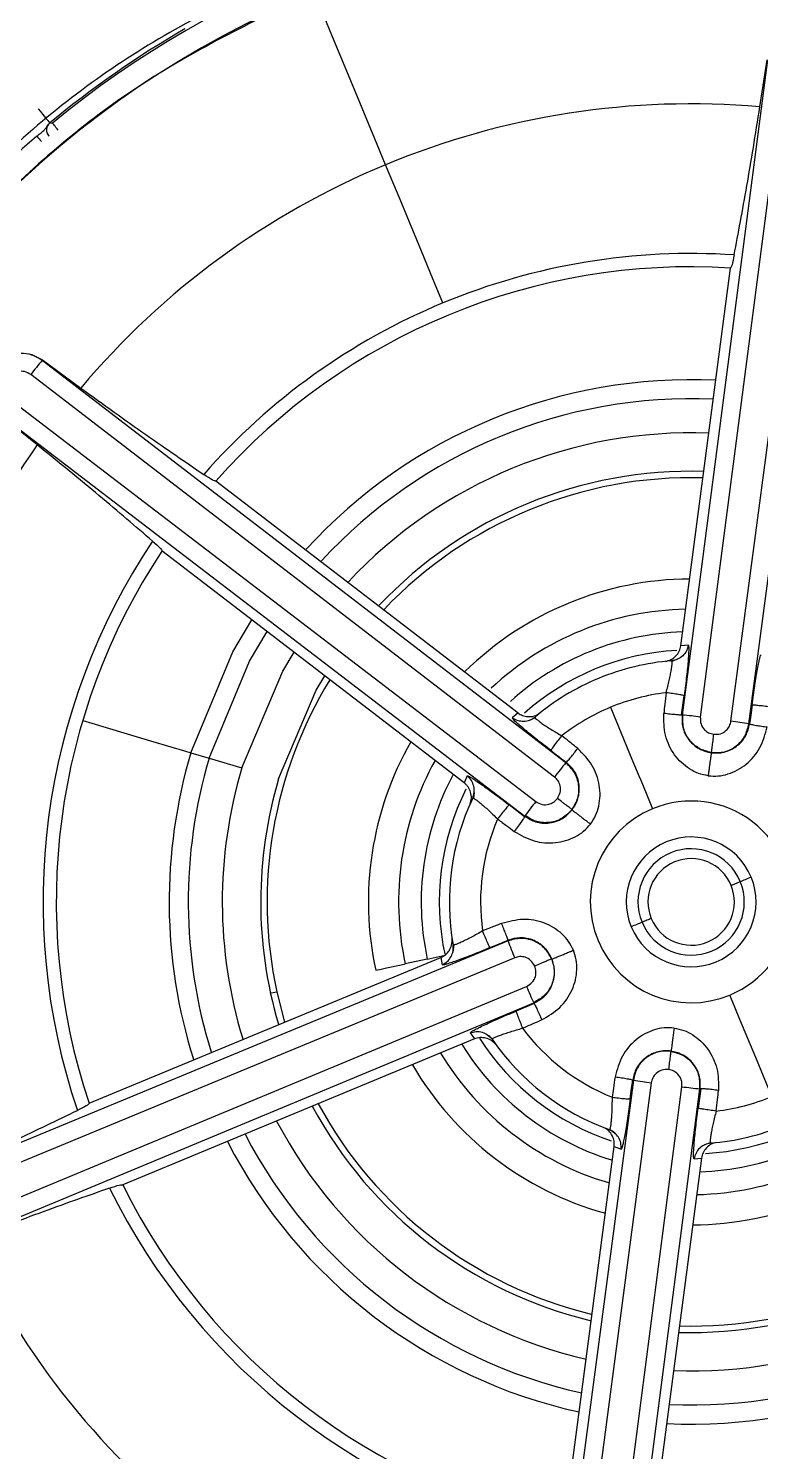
# Model space of a CAD drawing. Extents: x 939 to 1039, y 781 to 934.
# Drawn here: x 1004.005 to 1004.481, y 833.321 to 834.247 of the extents above; entities that cross this region are included whole.
import ezdxf

# ---------------------------------------------------------------- set-up
doc = ezdxf.new("R2010")
doc.units = 0
doc.header["$MEASUREMENT"] = 0
doc.layers.add('1', color=4, linetype='Continuous')

# ---------------------------------------------------------------- blocks, each defined once
blk = doc.blocks.new('Envoy')
at = {"layer": '1', "color": 3, "linetype": 'Continuous', "lineweight": 25}
for p, q in [((65.45255, 35.07217), (65.45234, 35.07244)), ((65.83203, 35.05193), (65.77646, 34.62555)), ((65.84375, 35.0506), (65.78819, 34.62422)), ((65.82699, 35.02144), (65.83168, 35.05198)), ((65.80815, 34.6216), (65.86449, 35.04788)), ((65.81982, 34.61986), (65.87616, 35.04614)), ((65.77548, 34.6707), (65.80775, 34.91654)), ((65.35984, 34.85668), (65.35963, 34.8564)), ((65.70063, 34.59446), (65.35963, 34.8564)), ((65.35984, 34.85668), (65.38479, 34.83841)), ((65.69329, 34.58523), (65.35229, 34.84717)), ((65.33956, 34.83056), (65.68104, 34.56925)), ((65.35643, 34.80146), (65.33233, 34.8208)), ((65.33255, 34.82108), (65.67402, 34.55976)), ((65.47266, 34.77791), (65.66947, 34.62693)), ((65.63443, 34.58149), (65.43766, 34.73235)), ((65.78033, 34.67115), (65.77548, 34.6707)), ((65.76893, 34.66085), (65.76957, 34.66091)), ((65.77425, 34.66231), (65.7697, 34.6605)), ((65.77602, 34.62561), (65.77766, 34.63818)), ((65.66947, 34.62693), (65.66574, 34.62386)), ((65.68075, 34.62383), (65.67625, 34.6219)), ((65.68055, 34.62421), (65.68109, 34.62465)), ((65.77602, 34.62561), (65.77646, 34.62555)), ((65.81982, 34.61986), (65.82027, 34.6198)), ((65.45647, 34.60101), (65.46838, 34.59746)), ((65.46838, 34.59746), (65.48961, 34.59113)), ((65.70063, 34.59446), (65.7009, 34.59482)), ((65.63646, 34.58591), (65.63443, 34.58149)), ((65.64102, 34.57524), (65.6404, 34.57139)), ((65.67375, 34.5594), (65.66369, 34.56711)), ((65.67375, 34.5594), (65.67402, 34.55976)), ((65.66302, 34.47854), (65.26568, 34.3142)), ((65.62766, 34.476), (65.62708, 34.47115)), ((65.66302, 34.47854), (65.66285, 34.47896)), ((65.66735, 34.46757), (65.27001, 34.30323)), ((65.39017, 34.37284), (65.61933, 34.4678)), ((65.61042, 34.46671), (65.59602, 34.46359)), ((65.61042, 34.46671), (65.62195, 34.46921)), ((65.61933, 34.4678), (65.62012, 34.46303)), ((65.27802, 34.2839), (65.67506, 34.44897)), ((65.51238, 34.44547), (65.51745, 34.42566)), ((65.28273, 34.27308), (65.67977, 34.43815)), ((65.67995, 34.43774), (65.66824, 34.43288)), ((65.67995, 34.43774), (65.67977, 34.43815)), ((65.64117, 34.41473), (65.41213, 34.31975)), ((65.63835, 34.4187), (65.64117, 34.41473)), ((65.64904, 34.41786), (65.65288, 34.41483)), ((65.74461, 34.38802), (65.68827, 33.96174)), ((65.75628, 34.38628), (65.69994, 33.96)), ((65.72068, 33.95728), (65.77624, 34.38366)), ((65.74461, 34.38802), (65.74416, 34.38808)), ((65.7324, 33.95595), (65.78797, 34.38233)), ((65.78841, 34.38227), (65.78677, 34.3697)), ((65.78841, 34.38227), (65.78797, 34.38233)), ((65.72913, 34.35612), (65.73304, 34.35319)), ((65.79107, 34.34601), (65.79472, 34.3474)), ((65.79544, 34.34702), (65.79486, 34.34697)), ((65.69973, 34.09887), (65.73207, 34.3448)), ((65.73207, 34.3448), (65.7366, 34.34311)), ((65.78895, 34.33718), (65.75668, 34.09134)), ((65.7841, 34.33673), (65.78895, 34.33718))]:
    blk.add_line(p, q, dxfattribs=at)
at = {"layer": '1', "color": 3, "linetype": 'Continuous', "lineweight": 25, "flags": 128}
for points in [[(65.58325, 34.98376), (65.57776, 34.99698), (65.57216, 35.0105), (65.56643, 35.0243), (65.56062, 35.03833), (65.55472, 35.05254), (65.54877, 35.0669), (65.54277, 35.08136), (65.53675, 35.09587)], [(65.35703, 35.02011), (65.35848, 35.01835), (65.35987, 35.01666), (65.36116, 35.0151), (65.36229, 35.01372), (65.36323, 35.01259), (65.36393, 35.01173), (65.36437, 35.0112), (65.36454, 35.011)], [(65.36456, 35.011), (65.36554, 35.01094), (65.36631, 35.0109)], [(65.37006, 35.00633), (65.36934, 35.00722), (65.36864, 35.00806), (65.368, 35.00885), (65.36743, 35.00954), (65.36697, 35.0101), (65.36662, 35.01053), (65.3664, 35.0108), (65.36631, 35.0109)], [(65.62056, 34.89378), (65.61666, 34.90317), (65.61252, 34.91316), (65.60815, 34.92371), (65.60355, 34.93479), (65.59875, 34.94637), (65.59375, 34.95842), (65.58858, 34.97089), (65.58325, 34.98376)], [(65.45647, 34.60101), (65.48377, 34.66661), (65.49615, 34.68751)], [(65.46838, 34.59746), (65.49468, 34.66066), (65.50605, 34.67992)], [(65.48961, 34.59113), (65.51635, 34.65405), (65.5237, 34.66639)], [(65.5136, 34.58398), (65.53815, 34.64175), (65.54366, 34.65108)], [(65.72968, 34.63061), (65.73319, 34.62216), (65.73669, 34.61372), (65.74018, 34.60531), (65.74364, 34.59695), (65.74707, 34.58868), (65.75046, 34.58051), (65.75379, 34.57248), (65.75706, 34.56459)], [(65.38604, 34.62199), (65.39201, 34.62022), (65.41278, 34.61403), (65.43016, 34.60885), (65.44352, 34.60487), (65.4524, 34.60222), (65.45647, 34.60101)], [(65.80824, 34.51473), (65.80888, 34.515), (65.80956, 34.51528), (65.81027, 34.51557), (65.81101, 34.51588), (65.81177, 34.51619), (65.81255, 34.51652), (65.81336, 34.51685), (65.81419, 34.5172)], [(65.81419, 34.5172), (65.81503, 34.51755), (65.81589, 34.5179), (65.81676, 34.51826), (65.81765, 34.51863), (65.81854, 34.519), (65.81944, 34.51937), (65.82034, 34.51975), (65.82124, 34.52012)], [(65.75024, 34.49068), (65.7494, 34.49033), (65.74854, 34.48998), (65.74767, 34.48961), (65.74679, 34.48925), (65.74589, 34.48888), (65.74499, 34.4885), (65.74409, 34.48813), (65.74319, 34.48775)], [(65.75619, 34.49315), (65.75555, 34.49288), (65.75487, 34.4926), (65.75416, 34.4923), (65.75342, 34.492), (65.75266, 34.49168), (65.75188, 34.49136), (65.75107, 34.49102), (65.75024, 34.49068)], [(65.5768, 34.45943), (65.58044, 34.46022), (65.58393, 34.46097), (65.58718, 34.46168), (65.59005, 34.4623), (65.59244, 34.46282), (65.59428, 34.46321), (65.59548, 34.46348), (65.59602, 34.46359)], [(65.50829, 34.44458), (65.50869, 34.44467), (65.51238, 34.44547)], [(65.83475, 34.37726), (65.83124, 34.38572), (65.82774, 34.39416), (65.82425, 34.40257), (65.82079, 34.41092), (65.81736, 34.4192), (65.81397, 34.42736), (65.81064, 34.4354), (65.80737, 34.44329)]]:
    blk.add_lwpolyline(points, dxfattribs=at)
at = {"layer": '1', "color": 3, "linetype": 'Continuous', "lineweight": 25}
for centre, radius, start, end in [((65.78222, 34.50394), 1, 292.52267, 112.52267), ((65.78222, 34.50394), 0.99606, 26.05543, 116.05543), ((65.78222, 34.50394), 0.98949, 296.05543, 116.05543), ((65.78222, 34.50394), 0.97197, 296.05543, 116.05543), ((65.78222, 34.50394), 1, 112.52267, 292.52267), ((65.78222, 34.50394), 0.90393, 296.3991, 116.05543), ((65.78222, 34.50394), 0.98949, 116.05543, 296.05543), ((65.78222, 34.50394), 0.97197, 116.05543, 296.05543), ((65.78222, 34.50394), 0.85236, 296.39909, 116.05543), ((65.78222, 34.50394), 0.84765, 292.52267, 112.16787), ((65.78222, 34.50394), 0.84843, 342.41464, 96.03082), ((65.78222, 34.50394), 0.83245, 292.52267, 112.16786), ((65.78222, 34.50394), 0.90393, 116.3991, 296.05543), ((65.78222, 34.50394), 0.84843, 112.52267, 216.03082), ((65.78222, 34.50394), 0.84765, 112.52267, 292.16787), ((65.78222, 34.50394), 0.83245, 112.52267, 292.16786), ((65.78222, 34.50394), 0.85236, 116.39909, 296.05543), ((65.78222, 34.50394), 0.65573, 92.44859, 129.36485), ((65.78222, 34.50394), 0.64081, 22.52267, 112.52267), ((65.78222, 34.50394), 0.64081, 112.52267, 202.52267), ((65.78222, 34.50394), 0.65693, 120.12067, 129.47942), ((65.78222, 34.50394), 0.51944, 85.05533, 112.52267), ((65.36832, 35.00644), 0.00591, 129.50763, 223.38537), ((65.78222, 34.50394), 0.65574, 130.51967, 136.29376), ((67.77775, 37.06883), 3.18341, 220.47512, 220.55649), ((65.78222, 34.50394), 0.51944, 112.52267, 139.91616), ((65.78222, 34.50394), 0.42203, 86.19692, 112.52267), ((65.78222, 34.50394), 0.41339, 86.45965, 138.49313), ((65.78222, 34.50394), 0.42203, 112.52267, 138.75746), ((65.50394, 34.73416), 0.18913, 139.73451, 143.30898), ((65.78222, 34.50394), 0.3399, 87.31126, 137.5244), ((65.78222, 34.50394), 0.32747, 87.49347, 137.33247), ((65.78222, 34.50394), 0.30531, 87.85523, 136.95158), ((65.78222, 34.50394), 0.51944, 145.05535, 199.91617), ((65.78222, 34.50394), 0.28028, 88.33302, 136.44884), ((65.78222, 34.50394), 0.2761, 88.4214, 136.39391), ((65.78222, 34.50394), 0.42203, 146.19693, 198.75746), ((65.78222, 34.50394), 0.41339, 146.46378, 198.48626), ((65.78222, 34.50394), 0.21018, 90.28155, 134.49099), ((65.78222, 34.50394), 0.19052, 91.08784, 133.12271), ((65.78222, 34.50394), 0.17578, 91.81196, 132.03891), ((65.78222, 34.50394), 0.16399, 93.28714, 131.48026), ((65.78222, 34.50394), 0.15748, 94.60572, 112.52267), ((65.78222, 34.50394), 0.2761, 148.4214, 192.22641), ((65.78222, 34.50394), 0.15748, 112.52267, 130.20509), ((65.78222, 34.50394), 0.13714, 96.82389, 112.52319), ((65.78222, 34.50394), 0.13714, 112.52319, 127.93236), ((65.761, 34.43701), 0.18917, 81.73711, 85.31064), ((65.78585, 34.43197), 0.19093, 79.75312, 83.29355), ((65.78222, 34.50394), 0.21018, 150.28155, 192.22641), ((65.78222, 34.50394), 0.3399, 163.40672, 197.52354), ((65.78222, 34.50394), 0.32747, 163.40672, 197.33633), ((65.78222, 34.50394), 0.19052, 151.08784, 192.22641), ((65.78222, 34.50394), 0.30531, 163.40672, 196.96478), ((65.78222, 34.50394), 0.17578, 151.81196, 192.22641), ((65.84494, 34.47223), 0.18913, 139.73451, 143.30898), ((65.78222, 34.50394), 0.28028, 163.40672, 196.47439), ((65.78222, 34.50394), 0.16399, 153.3862, 192.22641), ((65.78222, 34.50394), 0.15748, 154.60232, 190.21138), ((65.82975, 34.45197), 0.18939, 141.74084, 145.31033), ((65.78222, 34.50394), 0.06566, 292.52267, 112.52319), ((65.78222, 34.50394), 0.06566, 112.52319, 292.52267), ((65.78222, 34.50394), 0.13713, 156.82502, 187.9317), ((65.78222, 34.50394), 0.04225, 22.52267, 202.52267), ((65.78222, 34.50394), 0.03461, 22.52267, 202.52267), ((65.78222, 34.50394), 0.02817, 22.52267, 202.52267), ((65.78222, 34.50394), 0.04225, 202.52267, 22.52267), ((65.78222, 34.50394), 0.03461, 202.52267, 22.52267), ((65.78222, 34.50394), 0.02817, 202.52267, 22.52267), ((65.84369, 34.54346), 0.19198, 199.76453, 203.28589), ((65.85147, 34.51933), 0.18992, 201.74596, 205.30525), ((65.78222, 34.50394), 0.13713, 216.82418, 247.93147), ((65.78222, 34.50394), 0.17578, 211.81196, 252.83926), ((65.78222, 34.50394), 0.16399, 212.78282, 251.50994), ((65.78222, 34.50394), 0.15748, 214.60232, 250.21155), ((65.78222, 34.50394), 0.19052, 211.08784, 253.55702), ((65.78222, 34.50394), 0.21018, 210.28155, 254.39856), ((65.77855, 34.57572), 0.19074, 259.75201, 263.29635), ((65.80345, 34.57101), 0.18931, 261.73842, 265.30933), ((65.78222, 34.50394), 0.17578, 271.81196, 312.8592), ((65.78222, 34.50394), 0.16399, 273.28715, 311.48032), ((65.78222, 34.50394), 0.13714, 276.82389, 292.52216), ((65.78222, 34.50394), 0.28028, 208.33302, 256.57946), ((65.78222, 34.50394), 0.2761, 208.4214, 256.34587), ((65.78222, 34.50394), 0.19052, 271.08784, 313.66864), ((65.78222, 34.50394), 0.30531, 207.85523, 257.06954), ((65.78222, 34.50394), 0.15748, 274.60426, 292.52267), ((65.78222, 34.50394), 0.3399, 207.31126, 257.62795), ((65.78222, 34.50394), 0.32747, 207.49347, 257.44085), ((65.78222, 34.50394), 0.21018, 270.28155, 314.49099), ((65.78222, 34.50394), 0.65728, 195.13683, 240.12456), ((65.78222, 34.50394), 0.41339, 206.45965, 258.48626), ((65.78222, 34.50394), 0.42203, 206.19693, 258.75741), ((65.78222, 34.50394), 0.28028, 268.33302, 316.4221), ((65.78222, 34.50394), 0.2761, 268.4214, 316.39391), ((65.78222, 34.50394), 0.30531, 267.85523, 316.91823), ((65.78222, 34.50394), 0.51944, 205.05535, 259.91616), ((65.78222, 34.50394), 0.32747, 267.49347, 317.29412), ((65.78222, 34.50394), 0.3399, 267.31126, 317.48353), ((65.78222, 34.50394), 0.64081, 202.52267, 292.52267), ((65.78222, 34.50394), 0.41339, 266.46378, 318.49313)]:
    blk.add_arc(centre, radius, start, end, dxfattribs=at)
for points, knots in [([(64.62266, 33.24107), (64.57093, 33.29692), (64.46748, 33.40861), (64.34158, 33.59985), (64.24016, 33.8045), (64.16674, 34.02102), (64.12216, 34.24523), (64.10731, 34.4734), (64.12225, 34.70157), (64.16684, 34.92583), (64.24035, 35.1423), (64.34139, 35.3473), (64.46839, 35.5373), (64.61917, 35.7091), (64.79099, 35.85989), (64.98106, 35.98693), (65.18609, 36.088), (65.40255, 36.16148), (65.62677, 36.20606), (65.8549, 36.22097), (66.08304, 36.20609), (66.30725, 36.16152), (66.52381, 36.08812), (66.72853, 35.98674), (66.9198, 35.86088), (67.03143, 35.75736), (67.08722, 35.70562)], [0, 0, 0, 0, 0.041685, 0.083365, 0.125008, 0.166651, 0.208347, 0.250009, 0.291669, 0.333376, 0.37503, 0.416672, 0.458342, 0.499991, 0.541653, 0.583343, 0.624994, 0.666638, 0.708336, 0.74999, 0.791643, 0.833341, 0.874991, 0.916642, 0.958333, 1, 1, 1, 1]), ([(64.62266, 33.24107), (64.67847, 33.18933), (64.79012, 33.0858), (64.98144, 32.95998), (65.18617, 32.8586), (65.40269, 32.78518), (65.62686, 32.74057), (65.85497, 32.72568), (66.08309, 32.74059), (66.30732, 32.78519), (66.52378, 32.85872), (66.72882, 32.9598), (66.91889, 33.0868), (67.09072, 33.23755), (67.24147, 33.40936), (67.36848, 33.59943), (67.46956, 33.80449), (67.54309, 34.02099), (67.58771, 34.24525), (67.60263, 34.47336), (67.58769, 34.70146), (67.54307, 34.92562), (67.46968, 35.14217), (67.36835, 35.3469), (67.24251, 35.5382), (67.13898, 35.64982), (67.08722, 35.70562)], [0, 0, 0, 0, 0.041671, 0.083372, 0.125019, 0.166668, 0.208354, 0.250003, 0.291659, 0.333354, 0.375006, 0.416659, 0.458349, 0.499994, 0.541644, 0.583333, 0.624986, 0.666647, 0.708356, 0.750006, 0.791642, 0.833343, 0.874983, 0.91664, 0.958323, 1, 1, 1, 1]), ([(66.03522, 33.89382), (66.07421, 33.91265), (66.15219, 33.95031), (66.25233, 34.03436), (66.33511, 34.13477), (66.39646, 34.24981), (66.43425, 34.37451), (66.44697, 34.5042), (66.43414, 34.63388), (66.39626, 34.75857), (66.33479, 34.87347), (66.25208, 34.97417), (66.15131, 35.05681), (66.03637, 35.11817), (65.91161, 35.15604), (65.78207, 35.16841), (65.65183, 35.15692), (65.57009, 35.12834), (65.52921, 35.11406)], [0, 0, 0, 0, 0.0625, 0.125, 0.1875, 0.25, 0.3125, 0.375, 0.4375, 0.5, 0.5625, 0.625, 0.6875, 0.75, 0.8125, 0.875, 0.9375, 1, 1, 1, 1]), ([(66.37445, 34.74952), (66.35617, 34.78737), (66.31961, 34.86307), (66.23803, 34.96028), (66.14056, 35.04064), (66.0289, 35.10016), (65.90782, 35.13693), (65.78207, 35.14893), (65.65565, 35.13778), (65.5763, 35.11004), (65.53662, 35.09617)], [0, 0, 0, 0, 0.125001, 0.25, 0.375, 0.500001, 0.625, 0.749999, 0.875, 1, 1, 1, 1]), ([(65.52921, 35.11406), (65.49022, 35.09523), (65.41224, 35.05757), (65.3121, 34.97352), (65.22932, 34.87311), (65.16797, 34.75807), (65.13018, 34.63337), (65.11746, 34.50367), (65.13029, 34.37399), (65.16817, 34.24931), (65.22964, 34.1344), (65.31235, 34.0337), (65.41312, 33.95107), (65.52806, 33.88971), (65.65282, 33.85183), (65.78236, 33.83947), (65.9126, 33.85096), (65.99434, 33.87953), (66.03522, 33.89382)], [0, 0, 0, 0, 0.0625, 0.125, 0.1875, 0.25, 0.3125, 0.375, 0.4375, 0.5, 0.5625, 0.625, 0.6875, 0.75, 0.8125, 0.875, 0.9375, 1, 1, 1, 1]), ([(65.53662, 35.09617), (65.49878, 35.07789), (65.42308, 35.04133), (65.32588, 34.95975), (65.24552, 34.86228), (65.186, 34.75062), (65.14922, 34.62955), (65.13723, 34.50379), (65.14838, 34.37738), (65.17611, 34.29803), (65.18998, 34.25835)], [0, 0, 0, 0, 0.124999, 0.25, 0.374999, 0.499999, 0.625, 0.75, 0.875, 1, 1, 1, 1]), ([(65.81021, 34.92504), (65.81293, 34.93933), (65.81823, 34.96722), (65.82412, 35.00367), (65.82699, 35.02144)], [0, 0, 0, 0, 0.512284, 1, 1, 1, 1]), ([(65.35617, 35.00242), (65.3569, 35.00298), (65.3586, 35.00428), (65.36069, 35.00599), (65.36194, 35.00741), (65.36248, 35.00819), (65.36285, 35.0089), (65.36338, 35.00984), (65.36405, 35.01051), (65.36454, 35.011)], [0, 0, 0, 0, 0.1871799, 0.4408237, 0.6458743, 0.7557339, 0.8050191, 0.8605306, 1, 1, 1, 1]), ([(65.36454, 35.011), (65.36454, 35.011), (65.36455, 35.011), (65.36456, 35.011), (65.36456, 35.011)], [0, 0, 0, 0, 0.560863, 1, 1, 1, 1]), ([(65.81021, 34.92504), (65.80972, 34.92257), (65.80876, 34.91765), (65.80808, 34.91691), (65.80774, 34.91654)], [0, 0, 0, 0, 0.500026, 1, 1, 1, 1]), ([(65.33165, 34.85553), (65.33372, 34.85701), (65.33788, 34.85999), (65.3455, 34.86145), (65.35325, 34.86062), (65.35762, 34.85801), (65.35984, 34.85668)], [0, 0, 0, 0, 0.243287, 0.488263, 0.739179, 1, 1, 1, 1]), ([(65.35963, 34.8564), (65.35747, 34.85774), (65.35315, 34.86042), (65.34547, 34.86135), (65.33787, 34.85994), (65.33372, 34.857), (65.33165, 34.85553)], [0, 0, 0, 0, 0.249971, 0.499971, 0.749976, 1, 1, 1, 1]), ([(65.35229, 34.84717), (65.35094, 34.84794), (65.34826, 34.84949), (65.34385, 34.84933), (65.34018, 34.8478), (65.33855, 34.84604), (65.33773, 34.84515)], [0, 0, 0, 0, 0.282436, 0.561938, 0.778121, 1, 1, 1, 1]), ([(65.3848, 34.8384), (65.39939, 34.82789), (65.42934, 34.8063), (65.45283, 34.79035), (65.46488, 34.78216)], [0, 0, 0, 0, 0.487209, 1, 1, 1, 1]), ([(65.43153, 34.73873), (65.42051, 34.74823), (65.39901, 34.76677), (65.37039, 34.79009), (65.35643, 34.80146)], [0, 0, 0, 0, 0.512288, 1, 1, 1, 1]), ([(65.47264, 34.77789), (65.47214, 34.77791), (65.47114, 34.77795), (65.46696, 34.78076), (65.46488, 34.78216)], [0, 0, 0, 0, 0.500014, 1, 1, 1, 1]), ([(65.43153, 34.73873), (65.43342, 34.73708), (65.4372, 34.73378), (65.43751, 34.73282), (65.43766, 34.73235)], [0, 0, 0, 0, 0.500033, 1, 1, 1, 1]), ([(65.76547, 34.66053), (65.76671, 34.6608), (65.76912, 34.66132), (65.77223, 34.66375), (65.77419, 34.66645), (65.77514, 34.66884), (65.77537, 34.67008), (65.77548, 34.6707)], [0, 0, 0, 0, 0.288362, 0.562013, 0.789835, 0.894932, 1, 1, 1, 1]), ([(65.78033, 34.67115), (65.78003, 34.66988), (65.77943, 34.66725), (65.77691, 34.66397), (65.7735, 34.66161), (65.77085, 34.66114), (65.76957, 34.66091)], [0, 0, 0, 0, 0.242706, 0.500038, 0.757372, 1, 1, 1, 1]), ([(65.78033, 34.67115), (65.78042, 34.67103), (65.78061, 34.67079), (65.78068, 34.66885), (65.78057, 34.66582), (65.78029, 34.66168), (65.77984, 34.65667), (65.77904, 34.64899), (65.77821, 34.64251), (65.77766, 34.63818)], [0, 0, 0, 0, 0.124918, 0.24713, 0.371064, 0.495331, 0.619824, 0.745258, 1, 1, 1, 1]), ([(65.76592, 34.6401), (65.76663, 34.64281), (65.76769, 34.64685), (65.7687, 34.65172), (65.76928, 34.65491), (65.76968, 34.65753), (65.76986, 34.65946), (65.76985, 34.6607), (65.76966, 34.66084), (65.76957, 34.66091)], [0, 0, 0, 0, 0.2572619, 0.3836397, 0.5084072, 0.6319486, 0.7546602, 0.8771579, 1, 1, 1, 1]), ([(65.82189, 34.6322), (65.82248, 34.63654), (65.82336, 34.64302), (65.82458, 34.65068), (65.82544, 34.65566), (65.82623, 34.65974), (65.82691, 34.66267), (65.82747, 34.66451), (65.82771, 34.66468), (65.82783, 34.66477)], [0, 0, 0, 0, 0.255048, 0.381064, 0.506717, 0.630783, 0.755428, 0.876706, 1, 1, 1, 1]), ([(65.76592, 34.6401), (65.76563, 34.63759), (65.76511, 34.6331), (65.76461, 34.62861), (65.7644, 34.62663)], [0, 0, 0, 0, 0.560132, 1, 1, 1, 1]), ([(65.77766, 34.63818), (65.77744, 34.63825), (65.77698, 34.63841), (65.77422, 34.6389), (65.77034, 34.6395), (65.76736, 34.63991), (65.76592, 34.6401)], [0, 0, 0, 0, 0.240655, 0.499951, 0.759286, 1, 1, 1, 1]), ([(65.66574, 34.62386), (65.66689, 34.62319), (65.66919, 34.62185), (65.67321, 34.62143), (65.67721, 34.62204), (65.67944, 34.62349), (65.68055, 34.62421)], [0, 0, 0, 0, 0.249225, 0.5, 0.750692, 1, 1, 1, 1]), ([(65.69098, 34.60243), (65.68752, 34.60511), (65.68234, 34.60911), (65.67631, 34.61399), (65.67243, 34.61723), (65.66929, 34.61996), (65.6671, 34.62201), (65.66578, 34.62342), (65.66576, 34.62371), (65.66574, 34.62386)], [0, 0, 0, 0, 0.255017, 0.38103, 0.506704, 0.630781, 0.755421, 0.876704, 1, 1, 1, 1]), ([(65.66947, 34.62693), (65.66994, 34.62661), (65.67089, 34.62595), (65.67308, 34.625), (65.67631, 34.62438), (65.68039, 34.6247), (65.68258, 34.62609), (65.68371, 34.62681)], [0, 0, 0, 0, 0.095863, 0.193385, 0.407371, 0.695058, 1, 1, 1, 1]), ([(65.68055, 34.62421), (65.68054, 34.6241), (65.6805, 34.62386), (65.68137, 34.62299), (65.68287, 34.62176), (65.68501, 34.62019), (65.68768, 34.61836), (65.69186, 34.61563), (65.69548, 34.61352), (65.69791, 34.6121)], [0, 0, 0, 0, 0.122305, 0.244385, 0.366873, 0.490284, 0.615106, 0.74173, 1, 1, 1, 1]), ([(65.77602, 34.62561), (65.77578, 34.62558), (65.7753, 34.62552), (65.77258, 34.62571), (65.76875, 34.62609), (65.76581, 34.62646), (65.7644, 34.62663)], [0, 0, 0, 0, 0.2409174, 0.4999936, 0.7590457, 1, 1, 1, 1]), ([(65.79331, 34.58604), (65.79119, 34.58646), (65.78691, 34.5873), (65.77898, 34.5914), (65.77072, 34.59936), (65.76447, 34.61223), (65.76442, 34.62181), (65.7644, 34.62663)], [0, 0, 0, 0, 0.116925, 0.236305, 0.483396, 0.739997, 1, 1, 1, 1]), ([(65.77631, 34.62557), (65.77625, 34.62293), (65.77615, 34.61877), (65.77812, 34.61339), (65.78064, 34.60921), (65.78415, 34.60569), (65.78902, 34.60251), (65.79298, 34.6016), (65.79536, 34.60105)], [0, 0, 0, 0, 0.2247106, 0.3544265, 0.4956358, 0.6546176, 0.7914749, 1, 1, 1, 1]), ([(65.79546, 34.60117), (65.79269, 34.60186), (65.78713, 34.60324), (65.78067, 34.60915), (65.77662, 34.61692), (65.77671, 34.62265), (65.77676, 34.62551)], [0, 0, 0, 0, 0.249957, 0.499937, 0.749971, 1, 1, 1, 1]), ([(65.78819, 34.62422), (65.78819, 34.62268), (65.78821, 34.61969), (65.79049, 34.61611), (65.79354, 34.61382), (65.79581, 34.61332), (65.79697, 34.61306)], [0, 0, 0, 0, 0.287918, 0.562169, 0.773751, 1, 1, 1, 1]), ([(65.82189, 34.6322), (65.82159, 34.62988), (65.82106, 34.62575), (65.82051, 34.62162), (65.82027, 34.6198)], [0, 0, 0, 0, 0.559938, 1, 1, 1, 1]), ([(65.82189, 34.6322), (65.82213, 34.63221), (65.82262, 34.63225), (65.82541, 34.63201), (65.82932, 34.63159), (65.8323, 34.63121), (65.83374, 34.63103)], [0, 0, 0, 0, 0.240634, 0.499984, 0.759333, 1, 1, 1, 1]), ([(65.79331, 34.58604), (65.79548, 34.58589), (65.79985, 34.58561), (65.80858, 34.58753), (65.81861, 34.5931), (65.82797, 34.60393), (65.83049, 34.61317), (65.83176, 34.61781)], [0, 0, 0, 0, 0.117492, 0.236915, 0.483897, 0.740784, 1, 1, 1, 1]), ([(65.79536, 34.60105), (65.79674, 34.60094), (65.79953, 34.60071), (65.80521, 34.60159), (65.8107, 34.6041), (65.81515, 34.60822), (65.81861, 34.61301), (65.81962, 34.61716), (65.82027, 34.6198)], [0, 0, 0, 0, 0.117727, 0.238083, 0.492527, 0.637513, 0.770315, 1, 1, 1, 1]), ([(65.79546, 34.60117), (65.79833, 34.60112), (65.80405, 34.60102), (65.81182, 34.60506), (65.81773, 34.61152), (65.81912, 34.61708), (65.81982, 34.61986)], [0, 0, 0, 0, 0.2499728, 0.4999632, 0.7499464, 1, 1, 1, 1]), ([(65.79697, 34.61306), (65.79843, 34.61305), (65.80139, 34.61304), (65.805, 34.61526), (65.80737, 34.61826), (65.80789, 34.62049), (65.80815, 34.6216)], [0, 0, 0, 0, 0.27746, 0.56135, 0.783161, 1, 1, 1, 1]), ([(65.82027, 34.6198), (65.82053, 34.6197), (65.82108, 34.61949), (65.82418, 34.61892), (65.82796, 34.61833), (65.83052, 34.61798), (65.83176, 34.61781)], [0, 0, 0, 0, 0.271097, 0.56224, 0.788991, 1, 1, 1, 1]), ([(65.69098, 34.60243), (65.69108, 34.60264), (65.6913, 34.60308), (65.6929, 34.60538), (65.69522, 34.60855), (65.69704, 34.61095), (65.69791, 34.6121)], [0, 0, 0, 0, 0.240636, 0.500008, 0.759349, 1, 1, 1, 1]), ([(65.70837, 34.60378), (65.70643, 34.60534), (65.70295, 34.60812), (65.69945, 34.61089), (65.69791, 34.6121)], [0, 0, 0, 0, 0.559758, 1, 1, 1, 1]), ([(65.79546, 34.60117), (65.79549, 34.60139), (65.79556, 34.60186), (65.79587, 34.60417), (65.79618, 34.60663), (65.79652, 34.60935), (65.7968, 34.6116), (65.79697, 34.61306)], [0, 0, 0, 0, 0.237011, 0.494879, 0.626694, 0.756494, 1, 1, 1, 1]), ([(65.69098, 34.60243), (65.69284, 34.60101), (65.69615, 34.59848), (65.69945, 34.59594), (65.7009, 34.59482)], [0, 0, 0, 0, 0.560017, 1, 1, 1, 1]), ([(65.7009, 34.59482), (65.70112, 34.595), (65.70158, 34.59537), (65.70362, 34.59778), (65.70602, 34.60075), (65.70761, 34.60279), (65.70837, 34.60378)], [0, 0, 0, 0, 0.271108, 0.562247, 0.78898, 1, 1, 1, 1]), ([(65.71667, 34.5546), (65.71787, 34.5564), (65.7203, 34.56004), (65.72301, 34.56857), (65.72319, 34.58004), (65.71849, 34.59356), (65.71176, 34.60036), (65.70837, 34.60378)], [0, 0, 0, 0, 0.11748, 0.236918, 0.483892, 0.740791, 1, 1, 1, 1]), ([(65.79536, 34.60105), (65.79534, 34.60097), (65.79529, 34.6008), (65.79515, 34.59989), (65.79494, 34.59836), (65.79465, 34.59622), (65.79431, 34.59368), (65.79396, 34.59104), (65.79362, 34.58844), (65.79341, 34.58681), (65.79331, 34.58604)], [0, 0, 0, 0, 0.107024, 0.227265, 0.359736, 0.501595, 0.634787, 0.764152, 0.886657, 1, 1, 1, 1]), ([(65.70464, 34.56403), (65.70611, 34.56648), (65.70906, 34.57139), (65.70944, 34.58014), (65.7068, 34.58849), (65.70269, 34.59247), (65.70063, 34.59446)], [0, 0, 0, 0, 0.249959, 0.499942, 0.749956, 1, 1, 1, 1]), ([(65.70469, 34.56388), (65.70547, 34.56502), (65.70706, 34.56732), (65.70915, 34.57268), (65.70972, 34.57868), (65.70837, 34.58461), (65.70596, 34.58999), (65.70286, 34.59295), (65.7009, 34.59482)], [0, 0, 0, 0, 0.117695, 0.238034, 0.492503, 0.6375, 0.770272, 1, 1, 1, 1]), ([(65.63823, 34.56774), (65.63862, 34.56894), (65.63937, 34.57129), (65.63882, 34.5752), (65.63747, 34.57825), (65.63587, 34.58026), (65.63491, 34.58108), (65.63443, 34.58149)], [0, 0, 0, 0, 0.288387, 0.561955, 0.789796, 0.894929, 1, 1, 1, 1]), ([(65.63646, 34.58591), (65.63661, 34.58593), (65.63692, 34.58598), (65.63863, 34.58506), (65.6412, 34.58346), (65.64464, 34.58114), (65.64876, 34.57824), (65.65501, 34.57371), (65.66021, 34.56976), (65.66369, 34.56711)], [0, 0, 0, 0, 0.124914, 0.247129, 0.37106, 0.495329, 0.619809, 0.745256, 1, 1, 1, 1]), ([(65.63996, 34.57148), (65.64038, 34.57275), (65.64123, 34.57528), (65.64079, 34.57932), (65.63933, 34.58311), (65.63742, 34.58498), (65.63646, 34.58591)], [0, 0, 0, 0, 0.249215, 0.500013, 0.750755, 1, 1, 1, 1]), ([(65.69509, 34.57128), (65.69583, 34.57254), (65.69732, 34.57509), (65.6972, 34.57933), (65.69579, 34.58288), (65.69411, 34.58445), (65.69329, 34.58523)], [0, 0, 0, 0, 0.277425, 0.561385, 0.783141, 1, 1, 1, 1]), ([(65.63996, 34.57148), (65.64006, 34.57152), (65.64027, 34.5716), (65.64134, 34.57098), (65.64292, 34.56984), (65.645, 34.56819), (65.64747, 34.56609), (65.65118, 34.56279), (65.65415, 34.55987), (65.65615, 34.55791)], [0, 0, 0, 0, 0.123024, 0.245697, 0.368581, 0.492203, 0.61697, 0.743238, 1, 1, 1, 1]), ([(65.68104, 34.56925), (65.68237, 34.56849), (65.68497, 34.567), (65.68921, 34.5672), (65.69271, 34.56869), (65.69428, 34.5704), (65.69509, 34.57128)], [0, 0, 0, 0, 0.28789, 0.56217, 0.773764, 1, 1, 1, 1]), ([(65.70464, 34.56403), (65.70446, 34.56417), (65.70408, 34.56446), (65.70224, 34.56588), (65.70027, 34.56738), (65.69808, 34.56904), (65.69627, 34.5704), (65.69509, 34.57128)], [0, 0, 0, 0, 0.237034, 0.49491, 0.626716, 0.756547, 1, 1, 1, 1]), ([(65.66369, 34.56711), (65.66351, 34.56696), (65.66314, 34.56664), (65.66134, 34.5645), (65.65888, 34.56143), (65.65703, 34.55905), (65.65615, 34.55791)], [0, 0, 0, 0, 0.240644, 0.500012, 0.759351, 1, 1, 1, 1]), ([(65.67375, 34.5594), (65.67366, 34.55919), (65.67347, 34.55874), (65.67194, 34.55648), (65.66969, 34.55336), (65.66791, 34.55099), (65.66705, 34.54985)], [0, 0, 0, 0, 0.240943, 0.499957, 0.759093, 1, 1, 1, 1]), ([(65.67393, 34.55964), (65.67618, 34.55827), (65.67973, 34.5561), (65.68538, 34.55511), (65.69026, 34.55521), (65.69506, 34.55649), (65.70026, 34.55912), (65.70302, 34.56209), (65.70469, 34.56388)], [0, 0, 0, 0, 0.224691, 0.354406, 0.495644, 0.65461, 0.791464, 1, 1, 1, 1]), ([(65.70464, 34.56403), (65.70265, 34.56197), (65.69867, 34.55785), (65.69032, 34.55521), (65.68157, 34.55559), (65.67666, 34.55853), (65.6742, 34.56)], [0, 0, 0, 0, 0.249975, 0.499957, 0.749958, 1, 1, 1, 1]), ([(65.70469, 34.56388), (65.70474, 34.56382), (65.70487, 34.56369), (65.70559, 34.56312), (65.70681, 34.56216), (65.70852, 34.56084), (65.71054, 34.55929), (65.71266, 34.55766), (65.71474, 34.55607), (65.71604, 34.55508), (65.71667, 34.5546)], [0, 0, 0, 0, 0.107254, 0.227627, 0.359966, 0.501621, 0.634749, 0.764132, 0.886619, 1, 1, 1, 1]), ([(65.65615, 34.55791), (65.65818, 34.5564), (65.66181, 34.5537), (65.66545, 34.55103), (65.66705, 34.54985)], [0, 0, 0, 0, 0.560139, 1, 1, 1, 1]), ([(65.66705, 34.54985), (65.67123, 34.54746), (65.67955, 34.54272), (65.69384, 34.5417), (65.70485, 34.54487), (65.71237, 34.54969), (65.71524, 34.55297), (65.71667, 34.5546)], [0, 0, 0, 0, 0.26001, 0.516597, 0.763696, 0.883065, 1, 1, 1, 1]), ([(65.64639, 34.48502), (65.64396, 34.48362), (65.64032, 34.48154), (65.63588, 34.47929), (65.63295, 34.47789), (65.63052, 34.47682), (65.6287, 34.47613), (65.6275, 34.47581), (65.62732, 34.47595), (65.62723, 34.47602)], [0, 0, 0, 0, 0.257606, 0.384028, 0.508806, 0.632298, 0.754972, 0.877344, 1, 1, 1, 1]), ([(65.65883, 34.48991), (65.65651, 34.489), (65.65236, 34.48738), (65.64822, 34.48574), (65.64639, 34.48502)], [0, 0, 0, 0, 0.559818, 1, 1, 1, 1]), ([(65.6513, 34.47417), (65.65117, 34.47437), (65.65089, 34.47478), (65.64971, 34.47731), (65.64812, 34.48091), (65.64695, 34.48368), (65.64639, 34.48502)], [0, 0, 0, 0, 0.240623, 0.499969, 0.759341, 1, 1, 1, 1]), ([(65.70557, 34.4725), (65.70461, 34.47445), (65.70267, 34.47837), (65.69665, 34.48497), (65.6868, 34.49087), (65.67274, 34.49357), (65.66348, 34.49113), (65.65883, 34.48991)], [0, 0, 0, 0, 0.117494, 0.236926, 0.483885, 0.740798, 1, 1, 1, 1]), ([(65.66285, 34.47896), (65.66281, 34.47924), (65.66271, 34.47982), (65.66165, 34.48279), (65.66028, 34.48636), (65.6593, 34.48876), (65.65883, 34.48991)], [0, 0, 0, 0, 0.27108, 0.56223, 0.788957, 1, 1, 1, 1]), ([(65.61933, 34.4678), (65.61984, 34.46805), (65.62089, 34.46854), (65.62281, 34.46995), (65.62493, 34.47239), (65.62664, 34.47608), (65.62658, 34.47868), (65.62655, 34.48007)], [0, 0, 0, 0, 0.095961, 0.193552, 0.407647, 0.68316, 1, 1, 1, 1]), ([(65.62012, 34.46303), (65.62128, 34.46368), (65.62361, 34.46499), (65.626, 34.46826), (65.62747, 34.47203), (65.62731, 34.4747), (65.62723, 34.47602)], [0, 0, 0, 0, 0.249237, 0.499989, 0.750788, 1, 1, 1, 1]), ([(65.6513, 34.47417), (65.65346, 34.47507), (65.65731, 34.47667), (65.66116, 34.47826), (65.66285, 34.47896)], [0, 0, 0, 0, 0.55995, 1, 1, 1, 1]), ([(65.69154, 34.46677), (65.69095, 34.46802), (65.68975, 34.47055), (65.68615, 34.47503), (65.68124, 34.47853), (65.67543, 34.48032), (65.66957, 34.48092), (65.66546, 34.47972), (65.66285, 34.47896)], [0, 0, 0, 0, 0.117743, 0.238065, 0.492506, 0.637519, 0.770302, 1, 1, 1, 1]), ([(65.69139, 34.4668), (65.69, 34.4693), (65.68722, 34.47431), (65.67983, 34.47901), (65.67128, 34.48091), (65.66578, 34.47933), (65.66302, 34.47854)], [0, 0, 0, 0, 0.249964, 0.499948, 0.749933, 1, 1, 1, 1]), ([(65.6513, 34.47417), (65.64725, 34.47251), (65.6412, 34.47003), (65.63395, 34.46725), (65.62921, 34.46551), (65.62528, 34.46416), (65.62241, 34.46328), (65.62052, 34.46284), (65.62026, 34.46297), (65.62012, 34.46303)], [0, 0, 0, 0, 0.25504, 0.381057, 0.50672, 0.630779, 0.755422, 0.876709, 1, 1, 1, 1]), ([(65.68033, 34.46216), (65.67961, 34.46343), (65.67815, 34.46599), (65.67442, 34.46801), (65.67063, 34.46856), (65.66844, 34.4679), (65.66735, 34.46757)], [0, 0, 0, 0, 0.2774739, 0.5613663, 0.7832184, 1, 1, 1, 1]), ([(65.69139, 34.4668), (65.69218, 34.46405), (65.69376, 34.45854), (65.69187, 34.44999), (65.68717, 34.4426), (65.68216, 34.43982), (65.67966, 34.43843)], [0, 0, 0, 0, 0.249987, 0.499981, 0.749986, 1, 1, 1, 1]), ([(65.67983, 34.43801), (65.68215, 34.43927), (65.6858, 34.44127), (65.68948, 34.44566), (65.69183, 34.44994), (65.69313, 34.45474), (65.69345, 34.46055), (65.69226, 34.46443), (65.69154, 34.46677)], [0, 0, 0, 0, 0.224721, 0.354434, 0.495656, 0.654638, 0.791475, 1, 1, 1, 1]), ([(65.69139, 34.4668), (65.69118, 34.46671), (65.69074, 34.46653), (65.68859, 34.46564), (65.6863, 34.46469), (65.68377, 34.46363), (65.68169, 34.46274), (65.68033, 34.46216)], [0, 0, 0, 0, 0.237028, 0.494888, 0.626719, 0.756541, 1, 1, 1, 1]), ([(65.68487, 34.42716), (65.68903, 34.42959), (65.6973, 34.43442), (65.70533, 34.44628), (65.70809, 34.4574), (65.70767, 34.46632), (65.70627, 34.47045), (65.70557, 34.4725)], [0, 0, 0, 0, 0.260011, 0.51661, 0.763711, 0.88308, 1, 1, 1, 1]), ([(65.69154, 34.46677), (65.69178, 34.46684), (65.69225, 34.46699), (65.6946, 34.46795), (65.69719, 34.46903), (65.69978, 34.4701), (65.70152, 34.47082), (65.70247, 34.47121)], [0, 0, 0, 0, 0.2531799, 0.500327, 0.6839737, 0.8285754, 1, 1, 1, 1]), ([(65.70247, 34.47121), (65.70305, 34.47146), (65.7041, 34.4719), (65.70512, 34.47232), (65.70557, 34.4725)], [0, 0, 0, 0, 0.5618551, 1, 1, 1, 1]), ([(65.67506, 34.44897), (65.67639, 34.44974), (65.67898, 34.45125), (65.68093, 34.45502), (65.68139, 34.45881), (65.68069, 34.46102), (65.68033, 34.46216)], [0, 0, 0, 0, 0.287998, 0.562234, 0.77382, 1, 1, 1, 1]), ([(65.63835, 34.4187), (65.63841, 34.41884), (65.63852, 34.41913), (65.64017, 34.42015), (65.64284, 34.42158), (65.64657, 34.4234), (65.65114, 34.42551), (65.65819, 34.42866), (65.66421, 34.43119), (65.66824, 34.43288)], [0, 0, 0, 0, 0.124914, 0.247126, 0.37105, 0.49532, 0.619806, 0.745249, 1, 1, 1, 1]), ([(65.66824, 34.43288), (65.66828, 34.43265), (65.66838, 34.43217), (65.66933, 34.42953), (65.67075, 34.42587), (65.67189, 34.42309), (65.67244, 34.42175)], [0, 0, 0, 0, 0.240631, 0.499991, 0.759336, 1, 1, 1, 1]), ([(65.67995, 34.43774), (65.68009, 34.43755), (65.68038, 34.43716), (65.68158, 34.43471), (65.68316, 34.4312), (65.68431, 34.42847), (65.68487, 34.42716)], [0, 0, 0, 0, 0.240885, 0.499937, 0.759044, 1, 1, 1, 1]), ([(65.65259, 34.41451), (65.65261, 34.41462), (65.65264, 34.41484), (65.65372, 34.41546), (65.65549, 34.41626), (65.65797, 34.41723), (65.66102, 34.41832), (65.66573, 34.41989), (65.66975, 34.421), (65.67244, 34.42175)], [0, 0, 0, 0, 0.122986, 0.245653, 0.36853, 0.492134, 0.616909, 0.743169, 1, 1, 1, 1]), ([(65.67244, 34.42175), (65.67476, 34.42275), (65.67891, 34.42454), (65.68305, 34.42636), (65.68487, 34.42716)], [0, 0, 0, 0, 0.560094, 1, 1, 1, 1]), ([(65.77112, 34.42184), (65.76895, 34.42199), (65.76458, 34.42227), (65.75585, 34.42035), (65.74582, 34.41478), (65.73646, 34.40395), (65.73394, 34.39471), (65.73267, 34.39007)], [0, 0, 0, 0, 0.117472, 0.236915, 0.483881, 0.740783, 1, 1, 1, 1]), ([(65.77112, 34.42184), (65.77097, 34.42072), (65.77068, 34.41848), (65.77024, 34.41508), (65.76985, 34.41212), (65.76954, 34.40984), (65.76933, 34.40832), (65.76916, 34.40719), (65.7691, 34.40696), (65.76907, 34.40682)], [0, 0, 0, 0, 0.161208, 0.323836, 0.479335, 0.620731, 0.74399, 0.847725, 1, 1, 1, 1]), ([(65.77112, 34.42184), (65.77324, 34.42142), (65.77752, 34.42057), (65.78545, 34.41648), (65.79371, 34.40852), (65.79996, 34.39564), (65.80001, 34.38606), (65.80003, 34.38124)], [0, 0, 0, 0, 0.116925, 0.236323, 0.483428, 0.740019, 1, 1, 1, 1]), ([(65.63835, 34.4187), (65.6396, 34.41908), (65.64217, 34.41987), (65.64628, 34.41933), (65.65002, 34.41756), (65.65175, 34.41551), (65.65259, 34.41451)], [0, 0, 0, 0, 0.242609, 0.5000306, 0.7573916, 1, 1, 1, 1]), ([(65.65497, 34.41114), (65.65413, 34.41208), (65.65247, 34.41391), (65.6488, 34.41538), (65.64549, 34.41574), (65.64295, 34.41536), (65.64176, 34.41494), (65.64117, 34.41473)], [0, 0, 0, 0, 0.288419, 0.562034, 0.789772, 0.894954, 1, 1, 1, 1]), ([(65.76907, 34.40683), (65.76769, 34.40694), (65.7649, 34.40716), (65.75922, 34.40629), (65.75373, 34.40378), (65.74928, 34.39966), (65.74583, 34.39487), (65.74481, 34.39071), (65.74416, 34.38808)], [0, 0, 0, 0, 0.117726, 0.238047, 0.492487, 0.637495, 0.770276, 1, 1, 1, 1]), ([(65.76897, 34.40671), (65.7661, 34.40676), (65.76038, 34.40685), (65.75261, 34.40281), (65.7467, 34.39635), (65.74531, 34.3908), (65.74461, 34.38802)], [0, 0, 0, 0, 0.24998, 0.499932, 0.749972, 1, 1, 1, 1]), ([(65.76897, 34.40671), (65.76894, 34.40649), (65.76887, 34.40602), (65.76857, 34.40371), (65.76825, 34.40125), (65.76791, 34.39853), (65.76763, 34.39628), (65.76746, 34.39481)], [0, 0, 0, 0, 0.237033, 0.494866, 0.626691, 0.756552, 1, 1, 1, 1]), ([(65.76897, 34.40671), (65.77174, 34.40602), (65.7773, 34.40463), (65.78376, 34.39873), (65.78781, 34.39096), (65.78772, 34.38523), (65.78767, 34.38237)], [0, 0, 0, 0, 0.2499458, 0.4999517, 0.7499704, 1, 1, 1, 1]), ([(65.78812, 34.38231), (65.78818, 34.38495), (65.78828, 34.38911), (65.78631, 34.39449), (65.78379, 34.39867), (65.78028, 34.40219), (65.77541, 34.40537), (65.77145, 34.40628), (65.76907, 34.40683)], [0, 0, 0, 0, 0.224702, 0.354455, 0.49566, 0.654637, 0.791472, 1, 1, 1, 1]), ([(65.76746, 34.39481), (65.766, 34.39482), (65.76304, 34.39484), (65.75943, 34.39262), (65.75706, 34.38962), (65.75654, 34.38738), (65.75628, 34.38628)], [0, 0, 0, 0, 0.277394, 0.561358, 0.783177, 1, 1, 1, 1]), ([(65.77624, 34.38366), (65.77624, 34.38519), (65.77622, 34.38819), (65.77394, 34.39176), (65.77089, 34.39405), (65.76862, 34.39456), (65.76746, 34.39481)], [0, 0, 0, 0, 0.287901, 0.562183, 0.773758, 1, 1, 1, 1]), ([(65.73267, 34.39007), (65.73229, 34.38761), (65.73162, 34.3832), (65.73098, 34.37879), (65.73069, 34.37685)], [0, 0, 0, 0, 0.559878, 1, 1, 1, 1]), ([(65.73267, 34.39007), (65.73408, 34.38988), (65.73702, 34.38947), (65.74081, 34.38886), (65.7435, 34.38835), (65.74395, 34.38816), (65.74416, 34.38808)], [0, 0, 0, 0, 0.240908, 0.499993, 0.759079, 1, 1, 1, 1]), ([(65.74254, 34.37568), (65.74284, 34.378), (65.74337, 34.38213), (65.74392, 34.38626), (65.74416, 34.38808)], [0, 0, 0, 0, 0.560031, 1, 1, 1, 1]), ([(65.73069, 34.37685), (65.73068, 34.37404), (65.73067, 34.36986), (65.73039, 34.36489), (65.73014, 34.36165), (65.72985, 34.35901), (65.72954, 34.35709), (65.72922, 34.35589), (65.72901, 34.3558), (65.7289, 34.35576)], [0, 0, 0, 0, 0.2575397, 0.3839659, 0.5087316, 0.6322256, 0.75493, 0.8773082, 1, 1, 1, 1]), ([(65.73069, 34.37685), (65.73213, 34.37667), (65.73511, 34.37629), (65.73902, 34.37587), (65.74181, 34.37563), (65.7423, 34.37566), (65.74254, 34.37568)], [0, 0, 0, 0, 0.2406741, 0.5000216, 0.7593673, 1, 1, 1, 1]), ([(65.74254, 34.37568), (65.74195, 34.37134), (65.74107, 34.36486), (65.73985, 34.3572), (65.73899, 34.35222), (65.7382, 34.34814), (65.73752, 34.34521), (65.73696, 34.34336), (65.73672, 34.34319), (65.7366, 34.34311)], [0, 0, 0, 0, 0.255031, 0.381048, 0.506704, 0.63077, 0.755419, 0.876706, 1, 1, 1, 1]), ([(65.80003, 34.38124), (65.79862, 34.38142), (65.79568, 34.38178), (65.79185, 34.38217), (65.78913, 34.38236), (65.78865, 34.3823), (65.78841, 34.38227)], [0, 0, 0, 0, 0.240892, 0.500002, 0.75908, 1, 1, 1, 1]), ([(65.79851, 34.36777), (65.7988, 34.37029), (65.79932, 34.37478), (65.79982, 34.37927), (65.80003, 34.38124)], [0, 0, 0, 0, 0.560142, 1, 1, 1, 1]), ([(65.29385, 34.327), (65.31026, 34.33438), (65.34392, 34.34952), (65.36949, 34.36189), (65.3826, 34.36823)], [0, 0, 0, 0, 0.4872032, 1, 1, 1, 1]), ([(65.39018, 34.37281), (65.38991, 34.37239), (65.38936, 34.37154), (65.38485, 34.36933), (65.3826, 34.36823)], [0, 0, 0, 0, 0.49998, 1, 1, 1, 1]), ([(65.7841, 34.33673), (65.78401, 34.33685), (65.78382, 34.33709), (65.78375, 34.33903), (65.78386, 34.34206), (65.78414, 34.3462), (65.7846, 34.35121), (65.78539, 34.35889), (65.78622, 34.36536), (65.78677, 34.3697)], [0, 0, 0, 0, 0.124916, 0.247129, 0.371051, 0.495333, 0.619826, 0.745239, 1, 1, 1, 1]), ([(65.79851, 34.36777), (65.79707, 34.36797), (65.79409, 34.36838), (65.79021, 34.36898), (65.78745, 34.36947), (65.78699, 34.36963), (65.78677, 34.3697)], [0, 0, 0, 0, 0.240714, 0.500049, 0.759345, 1, 1, 1, 1]), ([(65.79851, 34.36777), (65.7978, 34.36506), (65.79674, 34.36102), (65.79573, 34.35616), (65.79514, 34.35297), (65.79475, 34.35034), (65.79456, 34.34841), (65.79457, 34.34718), (65.79476, 34.34704), (65.79486, 34.34697)], [0, 0, 0, 0, 0.257367, 0.38374, 0.508537, 0.632051, 0.754775, 0.877234, 1, 1, 1, 1]), ([(65.73207, 34.3448), (65.73212, 34.34537), (65.73221, 34.34652), (65.73195, 34.34889), (65.73089, 34.35195), (65.72855, 34.35528), (65.72628, 34.35653), (65.72506, 34.35719)], [0, 0, 0, 0, 0.095969, 0.193612, 0.407662, 0.68315, 1, 1, 1, 1]), ([(65.7366, 34.34311), (65.73661, 34.34444), (65.73664, 34.34711), (65.735, 34.35081), (65.73247, 34.35397), (65.73009, 34.35516), (65.7289, 34.35576)], [0, 0, 0, 0, 0.2491972, 0.4999854, 0.7507414, 1, 1, 1, 1]), ([(65.79486, 34.34697), (65.79355, 34.34669), (65.79094, 34.34615), (65.78767, 34.34375), (65.78512, 34.3406), (65.78444, 34.33802), (65.7841, 34.33673)], [0, 0, 0, 0, 0.249271, 0.500017, 0.750751, 1, 1, 1, 1]), ([(65.79896, 34.34735), (65.79772, 34.34708), (65.79531, 34.34656), (65.7922, 34.34412), (65.79024, 34.34143), (65.78929, 34.33904), (65.78906, 34.3378), (65.78895, 34.33718)], [0, 0, 0, 0, 0.288404, 0.561962, 0.789803, 0.894952, 1, 1, 1, 1]), ([(65.40354, 34.31763), (65.40591, 34.31845), (65.41066, 34.32007), (65.41164, 34.31986), (65.41213, 34.31975)], [0, 0, 0, 0, 0.500005, 1, 1, 1, 1]), ([(65.40354, 34.31763), (65.3898, 34.31284), (65.36299, 34.30349), (65.32849, 34.29036), (65.31166, 34.28396)], [0, 0, 0, 0, 0.5122898, 1, 1, 1, 1]), ([(65.18998, 34.25835), (65.20826, 34.22051), (65.24482, 34.14481), (65.3264, 34.0476), (65.42387, 33.96724), (65.53553, 33.90772), (65.65661, 33.87095), (65.78236, 33.85895), (65.90877, 33.8701), (65.98812, 33.89784), (66.0278, 33.91171)], [0, 0, 0, 0, 0.1249996, 0.2500003, 0.3749999, 0.5000005, 0.6249995, 0.7500002, 0.875, 1, 1, 1, 1])]:
    blk.add_open_spline(points, degree=3, knots=knots, dxfattribs=at)

msp = doc.modelspace()

# ---------------------------------------------------------------- block references
at = {"layer": '1'}
msp.add_blockref('Envoy', (938.65384, 799.17438), dxfattribs=at)

doc.saveas('drawing.dxf')
